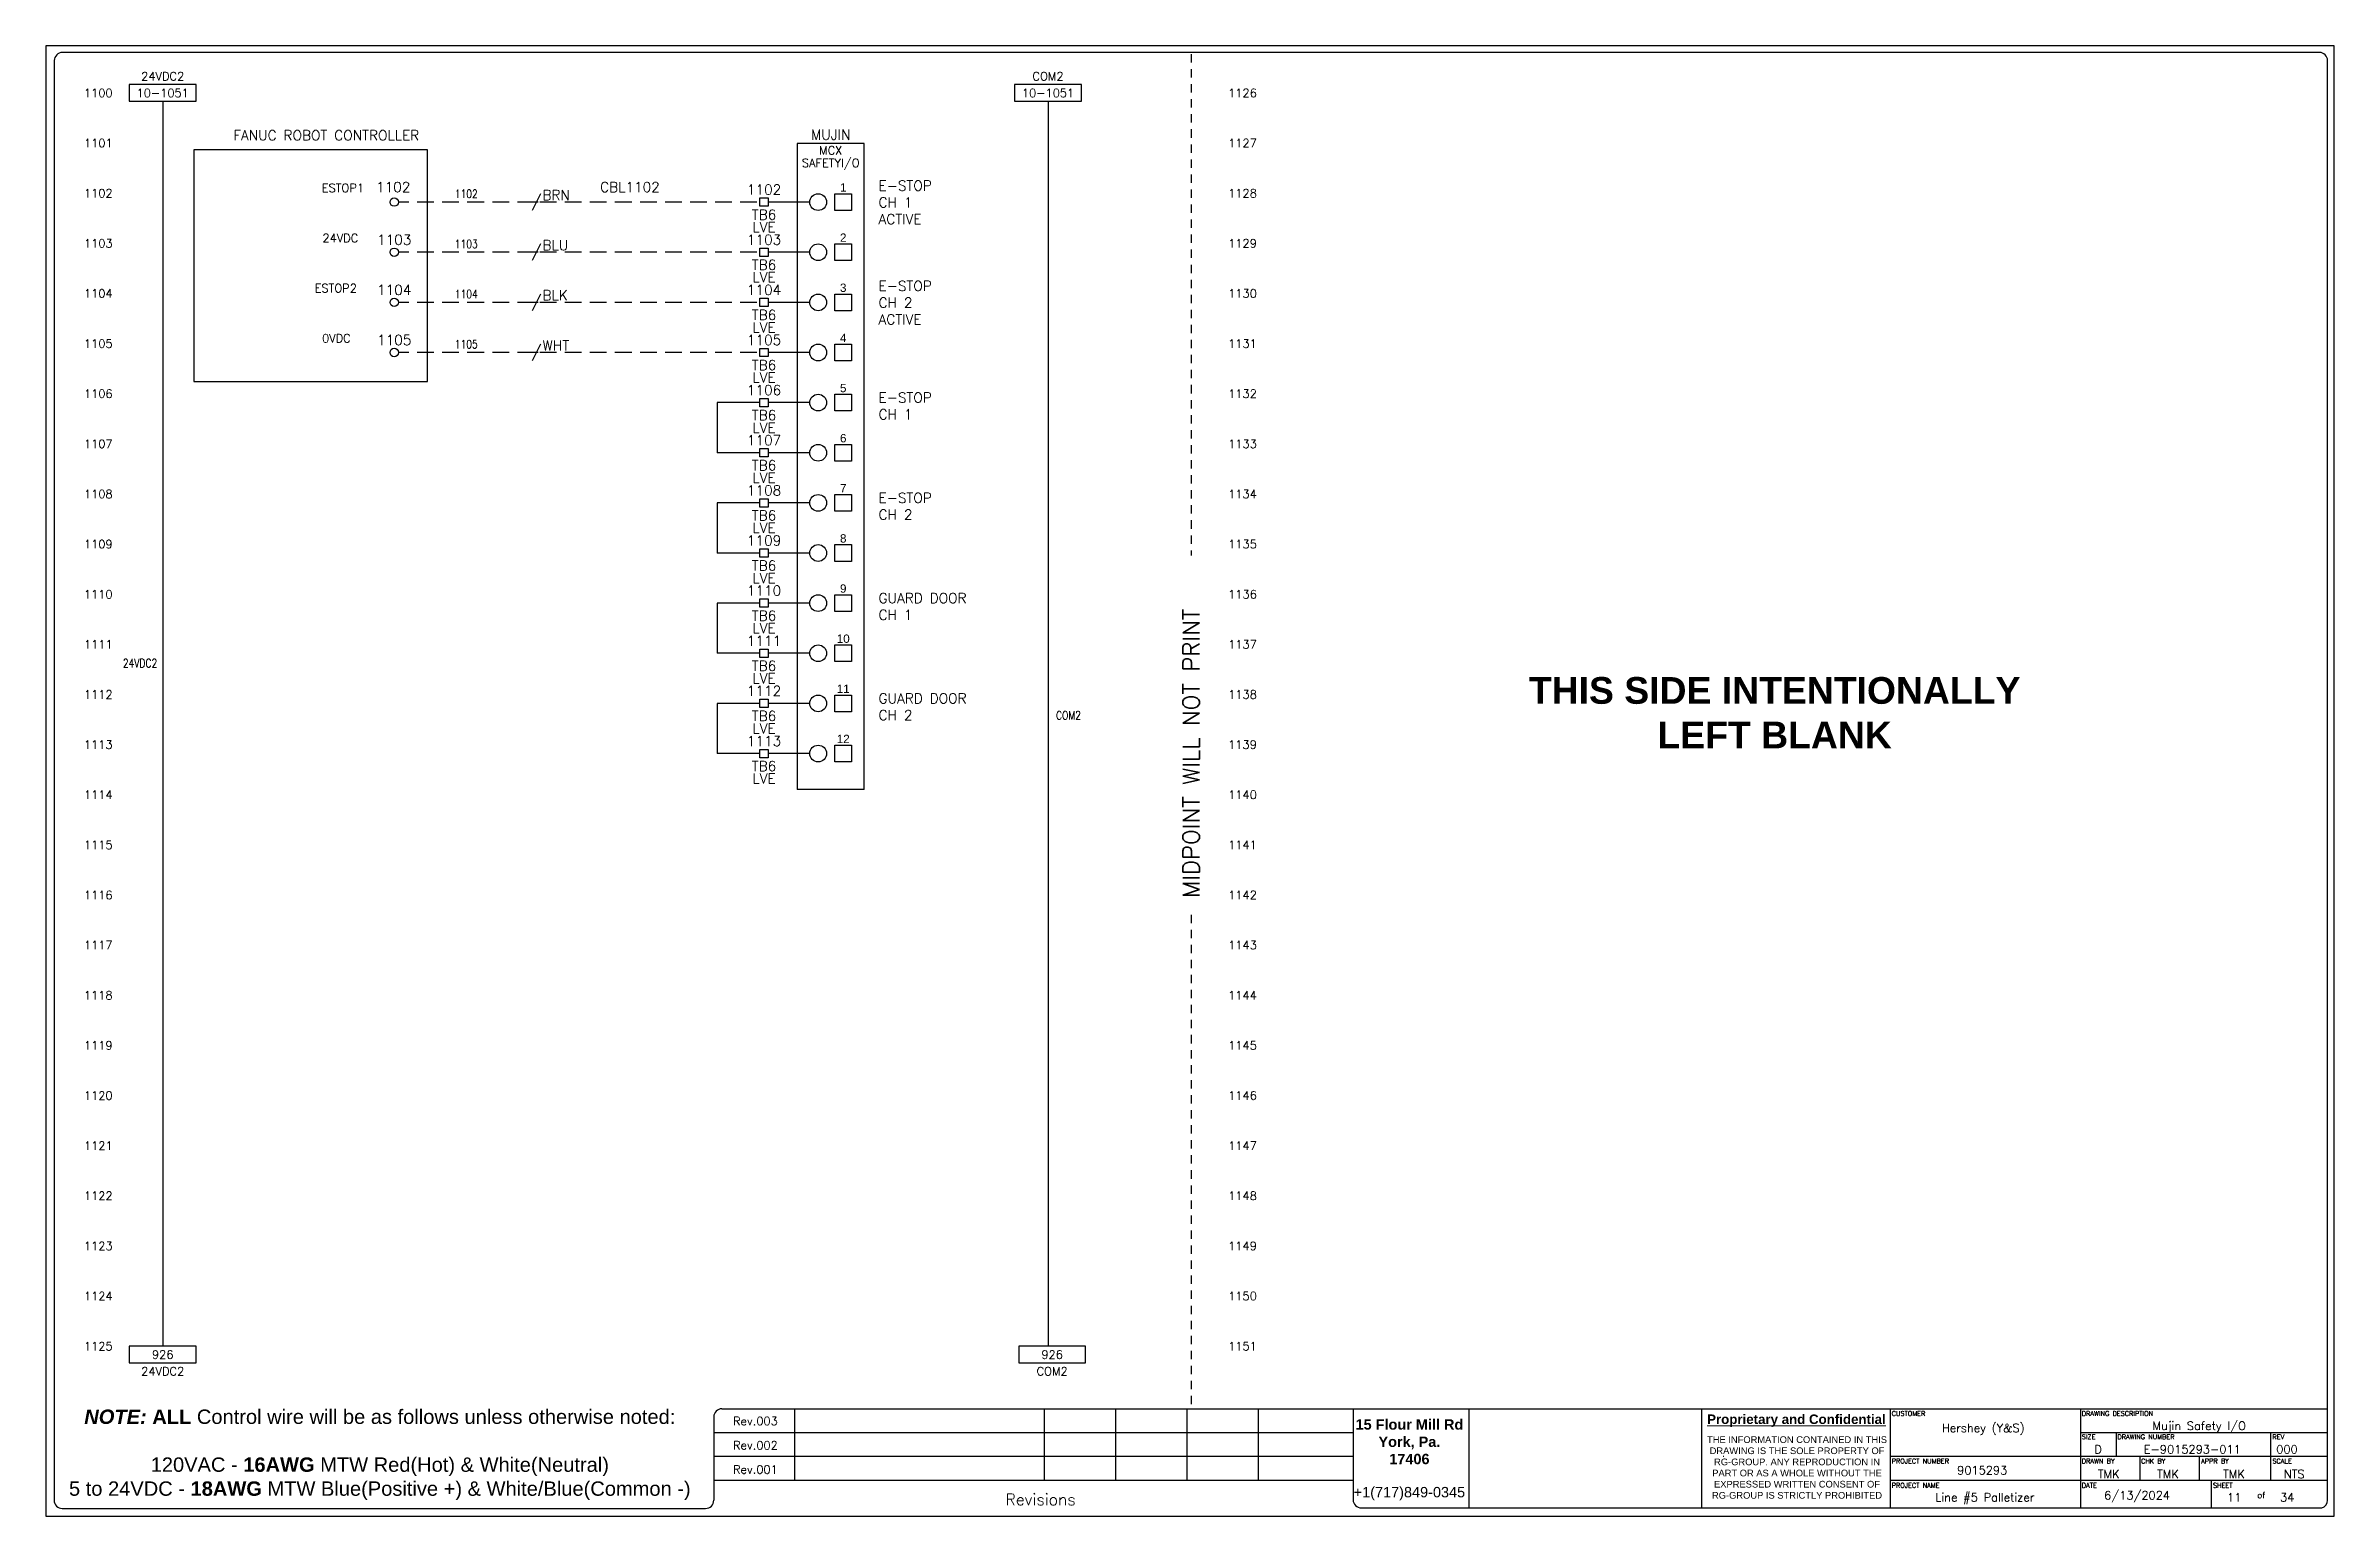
# Model space of a CAD drawing. Header units: inches. Extents: x 0 to 34.2, y 0 to 22.
import ezdxf
from ezdxf.enums import TextEntityAlignment as Align

# ---------------------------------------------------------------- set-up
doc = ezdxf.new("R2010")
doc.units = ezdxf.units.IN
doc.header["$MEASUREMENT"] = 0
doc.linetypes.add('DASHED2', pattern=[0.375, 0.25, -0.125])
doc.linetypes.add('HIDDEN2', pattern=[0.1875, 0.125, -0.0625])
for name, color, linetype in [('BLU_12AWG', 5, 'Continuous'), ('BLU_18 AWG', 150, 'Continuous'), ('BLU_18AWG', 5, 'Continuous'), ('BLU_WHT_12AWG', 4, 'Continuous'), ('DESC', 150, 'Continuous'), ('LOC', 8, 'Continuous'), ('MISC', 7, 'Continuous'), ('SYMS', 7, 'Continuous'), ('TAGFIXED', 1, 'Continuous'), ('TAGS', 1, 'Continuous'), ('TB_LABELS', 1, 'Continuous'), ('WIRENO', 3, 'Continuous'), ('WIREREF', 50, 'Continuous'), ('WIRES', 7, 'Continuous'), ('XREF', 7, 'Continuous')]:
    doc.layers.add(name, color=color, linetype=linetype)
doc.layers.add('MidPoint', color=210, linetype='HIDDEN2', plot=False)
doc.styles.add('Annotative', font='arial.ttf')
doc.styles.add('Fields', font='simplex.shx', dxfattribs={"height": 0.185})
doc.styles.add('ROMANS', font='romans')
doc.styles.get("Standard").update_dxf_attribs({"font": 'arial.ttf'})
doc.styles.add('Title_Block', font='simplex.shx', dxfattribs={"height": 0.185})
doc.styles.add('WD', font='romans.shx', dxfattribs={"height": 0.185})

# ---------------------------------------------------------------- blocks, each defined once
blk = doc.blocks.new('RG_Master_Ver_4_2_2')
at = {"color": 3}
for p, q in [((0.125, 21.734), (0.125, 0.194)), ((34.028, 21.856), (0.25, 21.856)), ((34.15, 0.194), (34.15, 21.734)), ((9.998, 1.441), (9.998, 0.194)), ((10.12, 1.563), (34.15, 1.563)), ((11.207, 1.563), (11.207, 0.496)), ((14.942, 1.563), (14.942, 0.496)), ((16.009, 1.563), (16.009, 0.496)), ((17.076, 1.563), (17.076, 0.496)), ((18.143, 1.563), (18.143, 0.496)), ((19.566, 1.563), (19.566, 0.203)), ((21.3, 1.563), (21.3, 0.072)), ((24.781, 1.562), (24.781, 0.072)), ((27.605, 1.563), (27.605, 0.072)), ((30.451, 1.563), (30.451, 0.072)), ((9.998, 1.207), (19.566, 1.207)), ((30.451, 1.207), (34.15, 1.207)), ((30.984, 1.207), (30.984, 0.852)), ((33.297, 1.207), (33.297, 0.852)), ((9.998, 0.852), (19.566, 0.852)), ((25.107, 0.852), (25.117, 0.852)), ((27.605, 0.852), (34.15, 0.852)), ((27.959, 0.852), (27.961, 0.852)), ((31.34, 0.852), (31.34, 0.496)), ((32.229, 0.852), (32.229, 0.496)), ((33.297, 0.852), (33.297, 0.496)), ((9.998, 0.496), (19.566, 0.496)), ((27.605, 0.496), (34.15, 0.496)), ((32.407, 0.496), (32.407, 0.085)), ((0.247, 0.072), (9.875, 0.072)), ((19.689, 0.081), (34.062, 0.081))]:
    blk.add_line(p, q, dxfattribs=at)
blk.add_lwpolyline([(0, -0.044), (34.25, -0.044), (34.25, 21.956), (0, 21.956)], close=True, dxfattribs=at)
for centre, radius, start, end in [((0.25, 21.734), 0.122, 90, 180), ((34.028, 21.734), 0.122, 0, 90), ((10.12, 1.441), 0.122, 90, 180), ((0.247, 0.194), 0.122, 180, 270), ((9.875, 0.194), 0.122, 270, 360), ((19.689, 0.203), 0.122, 180, 270), ((34.035, 0.192), 0.115, 283.6956, 0.7965)]:
    blk.add_arc(centre, radius, start, end, dxfattribs=at)
at = {"layer": 'MidPoint'}
for p, q in [((17.141, 21.831), (17.141, 14.331)), ((17.141, 8.956), (17.141, 1.581))]:
    blk.add_line(p, q, dxfattribs=at)
at = {"style": 'Title_Block'}
for s, width, heights, insert, char_height, attachment_point in [('\\pxqc;Rev.003', 1.24498, [0], (9.998, 1.442), 0.125, 1), ('\\pxqc;Rev.002', 1.24498, [0], (9.998, 1.08), 0.125, 1), ('\\pxqc;Rev.001', 1.24498, [0], (9.998, 0.717), 0.125, 1), ('\\pxqc;Revisions', 9.42628, [0.392], (14.889, 0.206), 0.17145, 5)]:
    blk.add_mtext_dynamic_manual_height_columns(s, width=width, gutter_width=0.857, heights=heights, dxfattribs=dict(at, insert=insert, char_height=char_height, attachment_point=attachment_point))
at = {"color": 3, "insert": (20.409, 1.406), "char_height": 0.14228, "attachment_point": 2}
blk.add_mtext_dynamic_manual_height_columns('{\\fArial|b1|i0|c0|p34;\\H1.08937x;15 Flour Mill Rd\\PYork, Pa. \\P17406}\\P\\P{\\H1.08937x;+1(717)849-0345}', width=1.73509, gutter_width=0.69, heights=[0], dxfattribs=at)
at = {"color": 3, "linetype": 'Continuous', "lineweight": 20, "insert": (26.201, 1.478), "char_height": 0.14228, "width": 2.80179, "attachment_point": 2, "style": 'Annotative'}
blk.add_mtext('{\\fArial|b1|i0|c0|p34;\\LProprietary and Confidential}', dxfattribs=at)
at = {"color": 3, "insert": (26.21, 1.152), "char_height": 0.1, "width": 2.78538, "attachment_point": 2, "style": 'Annotative'}
blk.add_mtext('THE INFORMATION CONTAINED IN THIS DRAWING IS THE SOLE PROPERTY OF RG-GROUP. ANY REPRODUCTION IN PART OR AS A WHOLE WITHOUT THE EXPRESSED WRITTEN CONSENT OF RG-GROUP IS STRICTLY PROHIBITED', dxfattribs=at)
at = {"insert": (30.807, 0.331), "char_height": 0.125, "attachment_point": 1, "style": 'Fields'}
blk.add_mtext('6/13/2024', dxfattribs=at)
at = {"style": 'Fields'}
for tag, p in [('DESCRIPTION_3', (13.116, 1.307)), ('DRN_3', (15.472, 1.307)), ('CHK_3', (16.529, 1.307)), ('APP_3', (17.552, 1.307)), ('DATE_3', (18.829, 1.307)), ('DRAWING_DESC', (32.229, 1.246)), ('DESCRIPTION_2', (13.116, 0.951)), ('DRN_2', (15.472, 0.951)), ('CHK_2', (16.529, 0.951)), ('APP_2', (17.552, 0.951)), ('DATE_2', (18.829, 0.951)), ('CUSTOMER', (28.997, 1.214)), ('DRAWING_#', (32.125, 0.894)), ('DESCRIPTION_1', (13.116, 0.596)), ('DRN_1', (15.472, 0.596)), ('CHK_1', (16.529, 0.596)), ('APP_1', (17.552, 0.596)), ('DATE_1', (18.829, 0.596)), ('PROJECT_#', (28.981, 0.581)), ('SIZE', (30.715, 0.894)), ('REV', (33.543, 0.894)), ('DRN_BY', (30.875, 0.524)), ('CHK_BY', (31.762, 0.524)), ('APP_BY', (32.75, 0.524)), ('SCALE', (33.652, 0.524)), ('PROJECT_NAME', (29.021, 0.176)), ('SHEETNUM', (32.753, 0.176)), ('TTL_SHTS', (33.547, 0.176))]:
    blk.add_attdef(tag, text='', height=0.125, dxfattribs=at).set_placement(p, align=Align.CENTER)
at = {"style": 'Fields', "flags": 9}
blk.add_attdef('WD_TB', (9.953, 0.194), '', height=0.0638, dxfattribs=at)
at = {"layer": 'MidPoint', "insert": (17.016, 9.206), "char_height": 0.25, "attachment_point": 1, "rotation": 90, "style": 'Fields'}
blk.add_mtext_dynamic_manual_height_columns('MIDPOINT WILL NOT PRINT', width=5.375, gutter_width=0.575, heights=[0], dxfattribs=at)
at = {"layer": 'TB_LABELS', "style": 'WD'}
for s, height, p in [('CUSTOMER', 0.0711, (27.627, 1.528)), ('DRAWING DESCRIPTION', 0.07114, (30.472, 1.528)), ('SIZE', 0.0711, (30.472, 1.179)), ('DRAWING NUMBER', 0.07114, (31.006, 1.179)), ('REV', 0.0711, (33.325, 1.179)), ('PROJECT NUMBER', 0.07114, (27.627, 0.816)), ('DRAWN BY', 0.0711, (30.472, 0.816)), ('CHK BY', 0.0711, (31.359, 0.816)), ('APPR BY', 0.0711, (32.258, 0.816)), ('SCALE', 0.0711, (33.325, 0.816)), ('PROJECT NAME', 0.07114, (27.627, 0.453)), ('DATE', 0.0711, (30.472, 0.453)), ('SHEET', 0.0711, (32.436, 0.453)), ('of', 0.0925, (33.098, 0.318))]:
    blk.add_text(s, height=height, dxfattribs=at).set_placement(p, align=Align.TOP_LEFT)
blk = doc.blocks.new('WD_MLRH')
at = {"style": 'WD'}
blk.add_attdef('RUNGFIRST', text='', height=0.125, dxfattribs=at).set_placement((-0.25, 0), align=Align.MIDDLE_RIGHT)
at = {"style": 'WD', "flags": 1}
for tag, p in [('WIRE-START', (-0.25, -0.356)), ('RUNGHORV', (-0.25, -0.127)), ('WIREMODE', (-0.25, -0.281)), ('RUNGDIST', (-0.25, -0.2)), ('RUNGCNT', (-0.25, -0.237)), ('RUNGINC', (-0.25, -0.163)), ('WIREFMT', (-0.25, -0.321)), ('WIRE-GSUF', (-0.25, -0.396)), ('PH3SPACE', (-0.25, -0.437))]:
    blk.add_attdef(tag, text='', height=0.025, dxfattribs=at).set_placement(p, align=Align.RIGHT)
blk = doc.blocks.new('HT0W02')
blk.add_circle((0, 0), 0.0625)
at = {"style": 'WD', "flags": 1}
for tag, p, height in [('ASSYCODE', (-0.5, 0.5), 0.15), ('INST', (-0.438, 0.357), 0.15), ('X4TERM01', (-0.062, 0), 0.0125), ('X4TERMDESC01', (-0.055, -0.023), 0.025), ('X2TERMDESC01', (-0.006, 0.029), 0.025), ('STRIPSEQ', (0, 0), 0.00125), ('X2TERM01', (0, 0.062), 0.0125), ('X1TERMDESC01', (0.039, -0.003), 0.025), ('X1TERM01', (0.062, 0), 0.0125), ('DESC1', (0.612, 0.115), 0.15), ('LINKTERM', (0, -0.002), 0.00125), ('X8TERM01', (0, -0.062), 0.0125), ('X8TERMDESC01', (0, -0.054), 0.025)]:
    blk.add_attdef(tag, p, '', height=height, dxfattribs=at)
at = {"linetype": 'Continuous', "style": 'WD'}
for tag, p, flags in [('CAT', (-0.938, -0.125), 1), ('DESC2', (0.612, -0.041), 9), ('DESC3', (0.612, -0.198), 9)]:
    blk.add_attdef(tag, p, '', height=0.15, dxfattribs=dict(at, flags=flags))
at = {"linetype": 'Continuous', "style": 'WD', "flags": 1}
blk.add_attdef('MFG', text='', height=0.15, dxfattribs=at).set_placement((-0.472, 0.062), align=Align.RIGHT)
at = {"linetype": 'Continuous', "style": 'WD', "flags": 8}
for tag, p in [('WIRENO', (0, 0.188)), ('TAGSTRIP', (0, -0.188))]:
    blk.add_attdef(tag, text='', height=0.15, dxfattribs=at).set_placement(p, align=Align.MIDDLE)
at = {"style": 'WD'}
blk.add_attdef('LOC', text='', height=0.15, dxfattribs=at).set_placement((0, -0.375), align=Align.MIDDLE)
blk = doc.blocks.new('HW01')
for p, q in [((0.062, 0.125), (-0.062, -0.125)), ((0.031, 0), (-0.031, 0))]:
    blk.add_line(p, q)
at = {"style": 'WD', "width": 0.7, "flags": 1}
for tag, p in [('INST', (0, 0.357)), ('LOC', (0, 0.188)), ('DESC1', (0, -0.456)), ('XREF', (0, -0.3)), ('DESC2', (0, -0.613))]:
    blk.add_attdef(tag, text='', height=0.125, dxfattribs=at).set_placement(p, align=Align.CENTER)
at = {"style": 'WD'}
blk.add_attdef('TAG1', text='', height=0.15, dxfattribs=at).set_placement((-0.031, 0.031), align=Align.RIGHT)
at = {"style": 'WD', "flags": 1}
for tag, p in [('X4TERM01', (-0.031, 0)), ('X1TERM01', (0.031, 0))]:
    blk.add_attdef(tag, p, '', height=0.0125, dxfattribs=at)
at = {"linetype": 'Continuous', "style": 'WD', "flags": 9}
blk.add_attdef('ASSYCODE', text='', height=0.01, dxfattribs=at).set_placement((0.029, 0.042), align=Align.CENTER)
at = {"style": 'WD'}
for tag, p, height in [('X2LINK', (0, 0.125), 0.01), ('RATING1', (0.094, 0.031), 0.15), ('X8LINK', (0, -0.125), 0.01)]:
    blk.add_attdef(tag, p, '', height=height, dxfattribs=at)
at = {"style": 'WD', "flags": 9}
blk.add_attdef('FAMILY', text='', height=0.01, dxfattribs=at).set_placement((0.023, 0.118), align=Align.CENTER)
at = {"style": 'WD'}
blk.add_attdef('MFG', text='', height=0.15, dxfattribs=at).set_placement((-0.125, -0.031), align=Align.TOP_RIGHT)
blk.add_attdef('CAT', text='', height=0.15, dxfattribs=at).set_placement((0.031, -0.031), align=Align.TOP_LEFT)
blk = doc.blocks.new('HW02')
for p, q in [((0.062, 0.125), (-0.062, -0.125)), ((0.031, 0), (-0.031, 0))]:
    blk.add_line(p, q)
at = {"style": 'WD', "width": 0.7, "flags": 1}
for tag, p in [('INST', (0, 0.357)), ('LOC', (0, 0.188)), ('DESC1', (0, -0.456)), ('XREF', (0, -0.3)), ('DESC2', (0, -0.613))]:
    blk.add_attdef(tag, text='', height=0.125, dxfattribs=at).set_placement(p, align=Align.CENTER)
at = {"style": 'WD'}
blk.add_attdef('TAG2', text='', height=0.15, dxfattribs=at).set_placement((-0.031, 0.031), align=Align.RIGHT)
at = {"style": 'WD', "flags": 1}
for tag, p in [('X4TERM01', (-0.031, 0)), ('X1TERM01', (0.031, 0))]:
    blk.add_attdef(tag, p, '', height=0.0125, dxfattribs=at)
at = {"style": 'WD'}
for tag, p, height in [('X2LINK', (0, 0.125), 0.01), ('RATING1', (0.094, 0.031), 0.15), ('X8LINK', (0, -0.125), 0.01)]:
    blk.add_attdef(tag, p, '', height=height, dxfattribs=at)
at = {"style": 'WD', "flags": 9}
blk.add_attdef('FAMILY', text='', height=0.01, dxfattribs=at).set_placement((0.023, 0.118), align=Align.CENTER)
blk = doc.blocks.new('HA2D1_REF_1')
for p, q in [((0, 0.25), (0, 0)), ((1, 0.25), (0, 0.25)), ((0, 0), (1, 0)), ((1, 0), (1, 0.25))]:
    blk.add_line(p, q)
at = {"style": 'WD'}
for tag, p in [('DESC1', (0.5, 0.3125)), ('XREF', (0.5, 0.0625))]:
    blk.add_attdef(tag, text='', height=0.125, dxfattribs=at).set_placement(p, align=Align.CENTER)
at = {"style": 'WD', "flags": 1}
blk.add_attdef('SIGCODE', text='', height=0.125, dxfattribs=at).set_placement((0.5, -0.125), align=Align.CENTER)
blk = doc.blocks.new('HA2S1_REF_1')
for p, q in [((0, 0.25), (0, 0)), ((1, 0.25), (0, 0.25)), ((0, 0), (1, 0)), ((1, 0), (1, 0.25))]:
    blk.add_line(p, q)
at = {"style": 'WD', "flags": 1}
blk.add_attdef('SIGCODE', text='', height=0.125, dxfattribs=at).set_placement((0.5, 0.3125), align=Align.CENTER)
at = {"style": 'WD'}
for tag, p in [('XREF', (0.5, 0.0625)), ('DESC1', (0.5, -0.1875))]:
    blk.add_attdef(tag, text='', height=0.125, dxfattribs=at).set_placement(p, align=Align.CENTER)
blk = doc.blocks.new('HT0W01')
for p, q in [((-0.062, 0.062), (0.062, 0.062)), ((-0.062, -0.062), (-0.062, 0.062)), ((0.062, 0.062), (0.062, -0.062)), ((0.062, -0.062), (-0.062, -0.062))]:
    blk.add_line(p, q)
at = {"style": 'WD', "flags": 1}
for tag, p, height in [('ASSYCODE', (-0.5, 0.5), 0.15), ('INST', (-0.438, 0.357), 0.15), ('X4TERM01', (-0.062, 0), 0.0125), ('X4TERMDESC01', (-0.055, -0.023), 0.025), ('X2TERMDESC01', (-0.006, 0.029), 0.025), ('STRIPSEQ', (0, 0), 0.00125), ('X2TERM01', (0, 0.062), 0.0125), ('X1TERMDESC01', (0.039, -0.003), 0.025), ('X1TERM01', (0.062, 0), 0.0125), ('DESC1', (0.612, 0.115), 0.15), ('LINKTERM', (0, -0.002), 0.00125), ('X8TERM01', (0, -0.062), 0.0125), ('X8TERMDESC01', (0, -0.054), 0.025)]:
    blk.add_attdef(tag, p, '', height=height, dxfattribs=at)
at = {"linetype": 'Continuous', "style": 'WD'}
for tag, p, flags in [('CAT', (-0.938, -0.125), 1), ('DESC2', (0.612, -0.041), 9), ('DESC3', (0.612, -0.198), 9)]:
    blk.add_attdef(tag, p, '', height=0.15, dxfattribs=dict(at, flags=flags))
at = {"linetype": 'Continuous', "style": 'WD', "flags": 1}
blk.add_attdef('MFG', text='', height=0.15, dxfattribs=at).set_placement((-0.472, 0.062), align=Align.RIGHT)
at = {"linetype": 'Continuous', "style": 'WD', "flags": 8}
for tag, p in [('WIRENO', (0, 0.188)), ('TAGSTRIP', (0, -0.188))]:
    blk.add_attdef(tag, text='', height=0.15, dxfattribs=at).set_placement(p, align=Align.MIDDLE)
at = {"style": 'WD'}
blk.add_attdef('LOC', text='', height=0.15, dxfattribs=at).set_placement((0, -0.375), align=Align.MIDDLE)
blk = doc.blocks.new('WD_WNH')
at = {"linetype": 'Continuous', "style": 'WD', "width": 0.8}
blk.add_attdef('WIRENO', text='', height=0.125, dxfattribs=at).set_placement((0, 0.062), align=Align.CENTER)
at = {"style": 'WD', "flags": 1}
for tag, p in [('W01USER', (0, 0.078)), ('W02USER', (0, 0.07)), ('W03USER', (0, 0.062)), ('W04USER', (0, 0.055)), ('W05USER', (0, 0.047)), ('W06USER', (0, 0.039)), ('W07USER', (0, 0.031)), ('W08USER', (0, 0.023)), ('W09USER', (0, 0.016)), ('W10USER', (0, 0.008))]:
    blk.add_attdef(tag, text='', height=0.005, dxfattribs=at).set_placement(p, align=Align.CENTER)
blk = doc.blocks.new('WD_WNV')
at = {"linetype": 'Continuous', "style": 'WD', "width": 0.8}
blk.add_attdef('WIRENO', text='', height=0.125, dxfattribs=at).set_placement((-0.05, 0), align=Align.MIDDLE_RIGHT)
at = {"style": 'WD', "flags": 1}
for tag, p in [('W01USER', (-0.062, 0.094)), ('W02USER', (-0.062, 0.086)), ('W03USER', (-0.062, 0.078)), ('W04USER', (-0.062, 0.07)), ('W05USER', (-0.062, 0.062)), ('W06USER', (-0.062, 0.055)), ('W07USER', (-0.062, 0.047)), ('W08USER', (-0.062, 0.039)), ('W09USER', (-0.062, 0.031)), ('W10USER', (-0.062, 0.023))]:
    blk.add_attdef(tag, text='', height=0.005, dxfattribs=at).set_placement(p, align=Align.CENTER)

msp = doc.modelspace()

# ---------------------------------------------------------------- linework, layer by layer
for p, q in [((12.248, 20.492), (11.248, 20.492)), ((11.248, 20.492), (11.248, 10.829)), ((12.248, 10.829), (12.248, 20.492)), ((11.81, 19.742), (12.06, 19.742)), ((11.81, 19.492), (11.81, 19.742)), ((11.81, 19.742), (12.06, 19.742)), ((11.81, 19.492), (11.81, 19.742)), ((12.06, 19.742), (12.06, 19.492)), ((12.06, 19.742), (12.06, 19.492)), ((12.06, 19.492), (11.81, 19.492)), ((12.06, 19.492), (11.81, 19.492)), ((11.81, 18.992), (12.06, 18.992)), ((11.81, 18.742), (11.81, 18.992)), ((12.06, 18.992), (12.06, 18.742)), ((12.06, 18.992), (12.06, 18.742)), ((12.06, 18.742), (11.81, 18.742)), ((11.81, 18.242), (12.06, 18.242)), ((11.81, 17.992), (11.81, 18.242)), ((12.06, 18.242), (12.06, 17.992)), ((12.06, 18.242), (12.06, 17.992)), ((12.06, 17.992), (11.81, 17.992)), ((11.81, 17.492), (12.06, 17.492)), ((11.81, 17.242), (11.81, 17.492)), ((12.06, 17.492), (12.06, 17.242)), ((12.06, 17.492), (12.06, 17.242)), ((12.06, 17.242), (11.81, 17.242)), ((11.81, 16.742), (12.06, 16.742)), ((11.81, 16.492), (11.81, 16.742)), ((12.06, 16.492), (11.81, 16.492)), ((12.06, 16.742), (12.06, 16.492)), ((12.06, 16.742), (12.06, 16.492)), ((11.81, 15.992), (12.06, 15.992)), ((11.81, 15.742), (11.81, 15.992)), ((12.06, 15.992), (12.06, 15.742)), ((12.06, 15.992), (12.06, 15.742)), ((12.06, 15.742), (11.81, 15.742)), ((11.81, 15.242), (12.06, 15.242)), ((11.81, 14.992), (11.81, 15.242)), ((12.06, 15.242), (12.06, 14.992)), ((12.06, 15.242), (12.06, 14.992)), ((12.06, 14.992), (11.81, 14.992)), ((11.81, 14.492), (12.06, 14.492)), ((11.81, 14.242), (11.81, 14.492)), ((11.81, 14.492), (12.06, 14.492)), ((11.81, 14.242), (11.81, 14.492)), ((12.06, 14.492), (12.06, 14.242)), ((12.06, 14.492), (12.06, 14.242)), ((12.06, 14.242), (11.81, 14.242)), ((12.06, 14.242), (11.81, 14.242)), ((11.81, 13.742), (12.06, 13.742)), ((11.81, 13.492), (11.81, 13.742)), ((12.06, 13.742), (12.06, 13.492)), ((12.06, 13.742), (12.06, 13.492)), ((12.06, 13.492), (11.81, 13.492)), ((11.81, 12.992), (12.06, 12.992)), ((11.81, 12.742), (11.81, 12.992)), ((12.06, 12.742), (11.81, 12.742)), ((12.06, 12.992), (12.06, 12.742)), ((12.06, 12.992), (12.06, 12.742)), ((11.81, 12.242), (12.06, 12.242)), ((11.81, 11.992), (11.81, 12.242)), ((12.06, 11.992), (11.81, 11.992)), ((12.06, 12.242), (12.06, 11.992)), ((12.06, 12.242), (12.06, 11.992)), ((11.81, 11.492), (12.06, 11.492)), ((11.81, 11.242), (11.81, 11.492)), ((12.06, 11.492), (12.06, 11.242)), ((12.06, 11.492), (12.06, 11.242)), ((12.06, 11.242), (11.81, 11.242)), ((12.248, 10.829), (11.248, 10.829))]:
    msp.add_line(p, q)
at = {"color": 7, "linetype": 'Continuous', "true_color": 0xffffff}
msp.add_lwpolyline([(5.715, 20.399), (2.215, 20.399), (2.215, 16.931), (5.715, 16.931)], close=True, dxfattribs=at)
for centre in [(11.56, 19.617), (11.56, 18.867), (11.56, 18.117), (11.56, 17.367), (11.56, 16.617), (11.56, 15.867), (11.56, 15.117), (11.56, 14.367), (11.56, 13.617), (11.56, 12.867), (11.56, 12.117), (11.56, 11.367)]:
    msp.add_circle(centre, 0.125)
at = {"layer": 'BLU_12AWG'}
msp.add_line((1.75, 21.125), (1.75, 2.5), dxfattribs=at)
at = {"layer": 'BLU_18 AWG'}
for p, q in [((10.688, 16.617), (10.049, 16.617)), ((10.049, 16.617), (10.049, 15.867)), ((10.688, 15.867), (10.049, 15.867)), ((10.688, 15.117), (10.049, 15.117)), ((10.049, 15.117), (10.049, 14.367)), ((10.688, 14.367), (10.049, 14.367)), ((10.688, 13.617), (10.049, 13.617)), ((10.049, 13.617), (10.049, 12.867)), ((10.688, 12.867), (10.049, 12.867)), ((10.688, 12.117), (10.049, 12.117)), ((10.049, 12.117), (10.049, 11.367)), ((10.688, 11.367), (10.049, 11.367))]:
    msp.add_line(p, q, dxfattribs=at)
at = {"layer": 'BLU_18AWG'}
for p, q in [((11.435, 19.617), (10.812, 19.617)), ((11.435, 18.867), (10.812, 18.867)), ((11.435, 18.117), (10.812, 18.117)), ((11.435, 17.367), (10.812, 17.367)), ((11.435, 16.617), (10.812, 16.617)), ((11.435, 15.867), (10.812, 15.867)), ((11.435, 15.117), (10.812, 15.117)), ((11.435, 14.367), (10.812, 14.367)), ((11.435, 13.617), (10.812, 13.617)), ((11.435, 12.867), (10.812, 12.867)), ((11.435, 12.117), (10.812, 12.117)), ((11.435, 11.367), (10.812, 11.367))]:
    msp.add_line(p, q, dxfattribs=at)
at = {"layer": 'BLU_WHT_12AWG'}
msp.add_line((15, 21.125), (15, 2.5), dxfattribs=at)
at = {"layer": 'WIRES', "linetype": 'DASHED2'}
for p, q in [((7.309, 19.617), (5.277, 19.617)), ((10.644, 19.617), (7.371, 19.617)), ((7.309, 18.867), (5.277, 18.867)), ((10.644, 18.867), (7.371, 18.867)), ((7.309, 18.117), (5.277, 18.117)), ((10.644, 18.117), (7.371, 18.117)), ((7.309, 17.367), (5.277, 17.367)), ((10.644, 17.367), (7.371, 17.367))]:
    msp.add_line(p, q, dxfattribs=at)

# ---------------------------------------------------------------- block references
ref = msp.add_blockref('RG_Master_Ver_4_2_2', (0, 0))
ref.add_attrib('CUSTOMER', 'Hershey (Y&S)', dxfattribs={"height": 0.125, "style": 'Fields'}).set_placement((28.997, 1.214), align=Align.CENTER)
ref.add_attrib('DRAWING_DESC', 'Mujin Safety I/O', dxfattribs={"height": 0.125, "style": 'Fields'}).set_placement((32.229, 1.246), align=Align.CENTER)
ref.add_attrib('PROJECT_#', '9015293', dxfattribs={"height": 0.125, "style": 'Fields'}).set_placement((28.981, 0.581), align=Align.CENTER)
ref.add_attrib('PROJECT_NAME', 'Line #5 Palletizer', dxfattribs={"height": 0.125, "style": 'Fields'}).set_placement((29.021, 0.176), align=Align.CENTER)
ref.add_attrib('SIZE', 'D', dxfattribs={"height": 0.125, "style": 'Fields'}).set_placement((30.715, 0.894), align=Align.CENTER)
ref.add_attrib('APP_BY', 'TMK', dxfattribs={"height": 0.125, "style": 'Fields'}).set_placement((32.75, 0.524), align=Align.CENTER)
ref.add_attrib('DRAWING_#', 'E-9015293-011', dxfattribs={"height": 0.125, "style": 'Fields'}).set_placement((32.125, 0.894), align=Align.CENTER)
ref.add_attrib('REV', '000', dxfattribs={"height": 0.125, "style": 'Fields'}).set_placement((33.543, 0.894), align=Align.CENTER)
ref.add_attrib('SCALE', 'NTS', dxfattribs={"height": 0.125, "style": 'Fields'}).set_placement((33.652, 0.524), align=Align.CENTER)
ref.add_attrib('DRN_BY', 'TMK', dxfattribs={"height": 0.125, "style": 'Fields'}).set_placement((30.875, 0.524), align=Align.CENTER)
ref.add_attrib('CHK_BY', 'TMK', dxfattribs={"height": 0.125, "style": 'Fields'}).set_placement((31.762, 0.524), align=Align.CENTER)
ref.add_attrib('SHEETNUM', '11', dxfattribs={"height": 0.125, "style": 'Fields'}).set_placement((32.753, 0.176), align=Align.CENTER)
ref.add_attrib('TTL_SHTS', '34', dxfattribs={"height": 0.125, "style": 'Fields'}).set_placement((33.547, 0.176), align=Align.CENTER)
for p, values in [((1.25, 21.25), {'RUNGFIRST': '1100'}), ((18.375, 21.25), {'RUNGFIRST': '1126'})]:
    msp.add_blockref('WD_MLRH', p).add_auto_attribs(values)
at = {"layer": 'SYMS'}
ref = msp.add_blockref('HA2D1_REF_1', (1.25, 21.125), dxfattribs=at)
ref.add_attrib('XREF', '10-1051', dxfattribs={"layer": 'XREF', "height": 0.125, "style": 'WD'}).set_placement((1.75, 21.188), align=Align.CENTER)
ref.add_attrib('DESC1', '24VDC2', dxfattribs={"layer": 'DESC', "height": 0.125, "style": 'WD'}).set_placement((1.75, 21.438), align=Align.CENTER)
ref = msp.add_blockref('HA2D1_REF_1', (14.5, 21.125), dxfattribs=at)
ref.add_attrib('XREF', '10-1051', dxfattribs={"layer": 'XREF', "height": 0.125, "style": 'WD'}).set_placement((15, 21.188), align=Align.CENTER)
ref.add_attrib('DESC1', 'COM2', dxfattribs={"layer": 'DESC', "height": 0.125, "style": 'WD'}).set_placement((15, 21.438), align=Align.CENTER)
at = {"layer": 'SYMS', "color": 7, "linetype": 'Continuous', "true_color": 0xffffff}
ref = msp.add_blockref('HT0W02', (5.215, 19.617), dxfattribs=at)
ref.add_attrib('WIRENO', '1102', dxfattribs={"layer": 'WIREREF', "linetype": 'Continuous', "height": 0.15, "style": 'WD', "flags": 8}).set_placement((5.2, 19.842), align=Align.MIDDLE)
at = {"layer": 'SYMS', "color": 4, "linetype": 'Continuous'}
ref = msp.add_blockref('HW01', (7.34, 19.617), dxfattribs=at)
ref.add_attrib('RATING1', 'BRN', (7.434, 19.648), dxfattribs={"layer": 'MISC', "height": 0.15, "style": 'WD'})
ref.add_attrib('TAG1F', 'CBL1102', dxfattribs={"layer": 'TAGFIXED', "height": 0.15, "style": 'WD'}).set_placement((9.19, 19.767), align=Align.RIGHT)
at = {"layer": 'SYMS'}
ref = msp.add_blockref('HT0W01', (10.75, 19.617), dxfattribs=at)
ref.add_attrib('LOC', 'LVE', dxfattribs={"layer": 'LOC', "height": 0.15, "style": 'WD'}).set_placement((10.75, 19.242), align=Align.MIDDLE)
ref.add_attrib('WIRENO', '1102', dxfattribs={"layer": 'WIREREF', "linetype": 'Continuous', "height": 0.15, "style": 'WD', "flags": 8}).set_placement((10.75, 19.804), align=Align.MIDDLE)
ref.add_attrib('TAGSTRIP', 'TB6', dxfattribs={"layer": 'TAGS', "linetype": 'Continuous', "height": 0.15, "style": 'WD', "flags": 8}).set_placement((10.75, 19.429), align=Align.MIDDLE)
at = {"layer": 'SYMS', "color": 7, "linetype": 'Continuous', "true_color": 0xffffff}
ref = msp.add_blockref('HT0W02', (5.215, 18.867), dxfattribs=at)
ref.add_attrib('WIRENO', '1103', dxfattribs={"layer": 'WIREREF', "linetype": 'Continuous', "height": 0.15, "style": 'WD', "flags": 8}).set_placement((5.215, 19.054), align=Align.MIDDLE)
at = {"layer": 'SYMS', "color": 4, "linetype": 'Continuous'}
ref = msp.add_blockref('HW02', (7.34, 18.867), dxfattribs=at)
ref.add_attrib('RATING1', 'BLU', (7.434, 18.898), dxfattribs={"layer": 'MISC', "height": 0.15, "style": 'WD'})
at = {"layer": 'SYMS'}
ref = msp.add_blockref('HT0W01', (10.75, 18.867), dxfattribs=at)
ref.add_attrib('LOC', 'LVE', dxfattribs={"layer": 'LOC', "height": 0.15, "style": 'WD'}).set_placement((10.75, 18.492), align=Align.MIDDLE)
ref.add_attrib('WIRENO', '1103', dxfattribs={"layer": 'WIREREF', "linetype": 'Continuous', "height": 0.15, "style": 'WD', "flags": 8}).set_placement((10.75, 19.054), align=Align.MIDDLE)
ref.add_attrib('TAGSTRIP', 'TB6', dxfattribs={"layer": 'TAGS', "linetype": 'Continuous', "height": 0.15, "style": 'WD', "flags": 8}).set_placement((10.75, 18.679), align=Align.MIDDLE)
at = {"layer": 'SYMS', "color": 7, "linetype": 'Continuous', "true_color": 0xffffff}
ref = msp.add_blockref('HT0W02', (5.215, 18.117), dxfattribs=at)
ref.add_attrib('WIRENO', '1104', dxfattribs={"layer": 'WIREREF', "linetype": 'Continuous', "height": 0.15, "style": 'WD', "flags": 8}).set_placement((5.215, 18.304), align=Align.MIDDLE)
at = {"layer": 'SYMS', "color": 4, "linetype": 'Continuous'}
ref = msp.add_blockref('HW02', (7.34, 18.117), dxfattribs=at)
ref.add_attrib('RATING1', 'BLK', (7.434, 18.148), dxfattribs={"layer": 'MISC', "height": 0.15, "style": 'WD'})
at = {"layer": 'SYMS'}
ref = msp.add_blockref('HT0W01', (10.75, 18.117), dxfattribs=at)
ref.add_attrib('LOC', 'LVE', dxfattribs={"layer": 'LOC', "height": 0.15, "style": 'WD'}).set_placement((10.75, 17.742), align=Align.MIDDLE)
ref.add_attrib('WIRENO', '1104', dxfattribs={"layer": 'WIREREF', "linetype": 'Continuous', "height": 0.15, "style": 'WD', "flags": 8}).set_placement((10.75, 18.304), align=Align.MIDDLE)
ref.add_attrib('TAGSTRIP', 'TB6', dxfattribs={"layer": 'TAGS', "linetype": 'Continuous', "height": 0.15, "style": 'WD', "flags": 8}).set_placement((10.75, 17.929), align=Align.MIDDLE)
at = {"layer": 'SYMS', "color": 7, "linetype": 'Continuous', "true_color": 0xffffff}
ref = msp.add_blockref('HT0W02', (5.215, 17.367), dxfattribs=at)
ref.add_attrib('WIRENO', '1105', dxfattribs={"layer": 'WIREREF', "linetype": 'Continuous', "height": 0.15, "style": 'WD', "flags": 8}).set_placement((5.215, 17.554), align=Align.MIDDLE)
at = {"layer": 'SYMS', "color": 4, "linetype": 'Continuous'}
ref = msp.add_blockref('HW02', (7.34, 17.367), dxfattribs=at)
ref.add_attrib('RATING1', 'WHT', (7.434, 17.398), dxfattribs={"layer": 'MISC', "height": 0.15, "style": 'WD'})
at = {"layer": 'SYMS'}
ref = msp.add_blockref('HT0W01', (10.75, 17.367), dxfattribs=at)
ref.add_attrib('LOC', 'LVE', dxfattribs={"layer": 'LOC', "height": 0.15, "style": 'WD'}).set_placement((10.75, 16.992), align=Align.MIDDLE)
ref.add_attrib('WIRENO', '1105', dxfattribs={"layer": 'WIREREF', "linetype": 'Continuous', "height": 0.15, "style": 'WD', "flags": 8}).set_placement((10.75, 17.554), align=Align.MIDDLE)
ref.add_attrib('TAGSTRIP', 'TB6', dxfattribs={"layer": 'TAGS', "linetype": 'Continuous', "height": 0.15, "style": 'WD', "flags": 8}).set_placement((10.75, 17.179), align=Align.MIDDLE)
ref = msp.add_blockref('HT0W01', (10.75, 16.617), dxfattribs=at)
ref.add_attrib('LOC', 'LVE', dxfattribs={"layer": 'LOC', "height": 0.15, "style": 'WD'}).set_placement((10.75, 16.242), align=Align.MIDDLE)
ref.add_attrib('WIRENO', '1106', dxfattribs={"layer": 'WIREREF', "linetype": 'Continuous', "height": 0.15, "style": 'WD', "flags": 8}).set_placement((10.75, 16.804), align=Align.MIDDLE)
ref.add_attrib('TAGSTRIP', 'TB6', dxfattribs={"layer": 'TAGS', "linetype": 'Continuous', "height": 0.15, "style": 'WD', "flags": 8}).set_placement((10.75, 16.429), align=Align.MIDDLE)
ref = msp.add_blockref('HT0W01', (10.75, 15.867), dxfattribs=at)
ref.add_attrib('LOC', 'LVE', dxfattribs={"layer": 'LOC', "height": 0.15, "style": 'WD'}).set_placement((10.75, 15.492), align=Align.MIDDLE)
ref.add_attrib('WIRENO', '1107', dxfattribs={"layer": 'WIREREF', "linetype": 'Continuous', "height": 0.15, "style": 'WD', "flags": 8}).set_placement((10.75, 16.054), align=Align.MIDDLE)
ref.add_attrib('TAGSTRIP', 'TB6', dxfattribs={"layer": 'TAGS', "linetype": 'Continuous', "height": 0.15, "style": 'WD', "flags": 8}).set_placement((10.75, 15.679), align=Align.MIDDLE)
ref = msp.add_blockref('HT0W01', (10.75, 15.117), dxfattribs=at)
ref.add_attrib('LOC', 'LVE', dxfattribs={"layer": 'LOC', "height": 0.15, "style": 'WD'}).set_placement((10.75, 14.742), align=Align.MIDDLE)
ref.add_attrib('WIRENO', '1108', dxfattribs={"layer": 'WIREREF', "linetype": 'Continuous', "height": 0.15, "style": 'WD', "flags": 8}).set_placement((10.75, 15.304), align=Align.MIDDLE)
ref.add_attrib('TAGSTRIP', 'TB6', dxfattribs={"layer": 'TAGS', "linetype": 'Continuous', "height": 0.15, "style": 'WD', "flags": 8}).set_placement((10.75, 14.929), align=Align.MIDDLE)
ref = msp.add_blockref('HT0W01', (10.75, 14.367), dxfattribs=at)
ref.add_attrib('LOC', 'LVE', dxfattribs={"layer": 'LOC', "height": 0.15, "style": 'WD'}).set_placement((10.75, 13.992), align=Align.MIDDLE)
ref.add_attrib('WIRENO', '1109', dxfattribs={"layer": 'WIREREF', "linetype": 'Continuous', "height": 0.15, "style": 'WD', "flags": 8}).set_placement((10.75, 14.554), align=Align.MIDDLE)
ref.add_attrib('TAGSTRIP', 'TB6', dxfattribs={"layer": 'TAGS', "linetype": 'Continuous', "height": 0.15, "style": 'WD', "flags": 8}).set_placement((10.75, 14.179), align=Align.MIDDLE)
ref = msp.add_blockref('HT0W01', (10.75, 13.617), dxfattribs=at)
ref.add_attrib('LOC', 'LVE', dxfattribs={"layer": 'LOC', "height": 0.15, "style": 'WD'}).set_placement((10.75, 13.242), align=Align.MIDDLE)
ref.add_attrib('WIRENO', '1110', dxfattribs={"layer": 'WIREREF', "linetype": 'Continuous', "height": 0.15, "style": 'WD', "flags": 8}).set_placement((10.75, 13.804), align=Align.MIDDLE)
ref.add_attrib('TAGSTRIP', 'TB6', dxfattribs={"layer": 'TAGS', "linetype": 'Continuous', "height": 0.15, "style": 'WD', "flags": 8}).set_placement((10.75, 13.429), align=Align.MIDDLE)
ref = msp.add_blockref('HT0W01', (10.75, 12.867), dxfattribs=at)
ref.add_attrib('LOC', 'LVE', dxfattribs={"layer": 'LOC', "height": 0.15, "style": 'WD'}).set_placement((10.75, 12.492), align=Align.MIDDLE)
ref.add_attrib('WIRENO', '1111', dxfattribs={"layer": 'WIREREF', "linetype": 'Continuous', "height": 0.15, "style": 'WD', "flags": 8}).set_placement((10.75, 13.054), align=Align.MIDDLE)
ref.add_attrib('TAGSTRIP', 'TB6', dxfattribs={"layer": 'TAGS', "linetype": 'Continuous', "height": 0.15, "style": 'WD', "flags": 8}).set_placement((10.75, 12.679), align=Align.MIDDLE)
ref = msp.add_blockref('HT0W01', (10.75, 12.117), dxfattribs=at)
ref.add_attrib('LOC', 'LVE', dxfattribs={"layer": 'LOC', "height": 0.15, "style": 'WD'}).set_placement((10.75, 11.742), align=Align.MIDDLE)
ref.add_attrib('WIRENO', '1112', dxfattribs={"layer": 'WIREREF', "linetype": 'Continuous', "height": 0.15, "style": 'WD', "flags": 8}).set_placement((10.75, 12.304), align=Align.MIDDLE)
ref.add_attrib('TAGSTRIP', 'TB6', dxfattribs={"layer": 'TAGS', "linetype": 'Continuous', "height": 0.15, "style": 'WD', "flags": 8}).set_placement((10.75, 11.929), align=Align.MIDDLE)
ref = msp.add_blockref('HT0W01', (10.75, 11.367), dxfattribs=at)
ref.add_attrib('LOC', 'LVE', dxfattribs={"layer": 'LOC', "height": 0.15, "style": 'WD'}).set_placement((10.75, 10.992), align=Align.MIDDLE)
ref.add_attrib('WIRENO', '1113', dxfattribs={"layer": 'WIREREF', "linetype": 'Continuous', "height": 0.15, "style": 'WD', "flags": 8}).set_placement((10.75, 11.554), align=Align.MIDDLE)
ref.add_attrib('TAGSTRIP', 'TB6', dxfattribs={"layer": 'TAGS', "linetype": 'Continuous', "height": 0.15, "style": 'WD', "flags": 8}).set_placement((10.75, 11.179), align=Align.MIDDLE)
ref = msp.add_blockref('HA2S1_REF_1', (1.25, 2.25), dxfattribs=at)
ref.add_attrib('XREF', '926', dxfattribs={"layer": 'XREF', "height": 0.125, "style": 'WD'}).set_placement((1.75, 2.312), align=Align.CENTER)
ref.add_attrib('DESC1', '24VDC2', dxfattribs={"layer": 'DESC', "height": 0.125, "style": 'WD'}).set_placement((1.75, 2.062), align=Align.CENTER)
ref = msp.add_blockref('HA2S1_REF_1', (14.562, 2.25), dxfattribs=at)
ref.add_attrib('XREF', '926', dxfattribs={"layer": 'XREF', "height": 0.125, "style": 'WD'}).set_placement((15.062, 2.312), align=Align.CENTER)
ref.add_attrib('DESC1', 'COM2', dxfattribs={"layer": 'DESC', "height": 0.125, "style": 'WD'}).set_placement((15.062, 2.062), align=Align.CENTER)
at = {"layer": 'WIRENO'}
ref = msp.add_blockref('WD_WNH', (6.293, 19.617), dxfattribs=at)
ref.add_attrib('WIRENO', '1102', dxfattribs={"linetype": 'Continuous', "height": 0.125, "style": 'WD', "width": 0.8}).set_placement((6.293, 19.679), align=Align.CENTER)
ref = msp.add_blockref('WD_WNH', (6.293, 18.867), dxfattribs=at)
ref.add_attrib('WIRENO', '1103', dxfattribs={"linetype": 'Continuous', "height": 0.125, "style": 'WD', "width": 0.8}).set_placement((6.293, 18.929), align=Align.CENTER)
ref = msp.add_blockref('WD_WNH', (6.293, 18.117), dxfattribs=at)
ref.add_attrib('WIRENO', '1104', dxfattribs={"linetype": 'Continuous', "height": 0.125, "style": 'WD', "width": 0.8}).set_placement((6.293, 18.179), align=Align.CENTER)
ref = msp.add_blockref('WD_WNH', (6.293, 17.367), dxfattribs=at)
ref.add_attrib('WIRENO', '1105', dxfattribs={"linetype": 'Continuous', "height": 0.125, "style": 'WD', "width": 0.8}).set_placement((6.293, 17.429), align=Align.CENTER)
ref = msp.add_blockref('WD_WNV', (1.718, 12.719), dxfattribs=at)
ref.add_attrib('WIRENO', '24VDC2', dxfattribs={"linetype": 'Continuous', "height": 0.125, "style": 'WD', "width": 0.8}).set_placement((1.668, 12.719), align=Align.MIDDLE_RIGHT)
ref = msp.add_blockref('WD_WNV', (14.968, 12.219), dxfattribs=at)
ref.add_attrib('WIRENO', 'COM2', dxfattribs={"linetype": 'Continuous', "height": 0.125, "style": 'WD', "width": 0.8}).set_placement((15.493, 11.938), align=Align.MIDDLE_RIGHT)

# ---------------------------------------------------------------- texts
at = {"style": 'WD'}
for s, p in [('1101', (1, 20.5)), ('1127', (18.125, 20.5)), ('1102', (1, 19.75)), ('1128', (18.125, 19.75)), ('1103', (1, 19)), ('1129', (18.125, 19)), ('1104', (1, 18.25)), ('1130', (18.125, 18.25)), ('1105', (1, 17.5)), ('1131', (18.125, 17.5)), ('1106', (1, 16.75)), ('1132', (18.125, 16.75)), ('1107', (1, 16)), ('1133', (18.125, 16)), ('1108', (1, 15.25)), ('1134', (18.125, 15.25)), ('1109', (1, 14.5)), ('1135', (18.125, 14.5)), ('1110', (1, 13.75)), ('1136', (18.125, 13.75)), ('1111', (1, 13)), ('1137', (18.125, 13)), ('1112', (1, 12.25)), ('1138', (18.125, 12.25)), ('1113', (1, 11.5)), ('1139', (18.125, 11.5)), ('1114', (1, 10.75)), ('1140', (18.125, 10.75)), ('1115', (1, 10)), ('1141', (18.125, 10)), ('1116', (1, 9.25)), ('1142', (18.125, 9.25)), ('1117', (1, 8.5)), ('1143', (18.125, 8.5)), ('1118', (1, 7.75)), ('1144', (18.125, 7.75)), ('1119', (1, 7)), ('1145', (18.125, 7)), ('1120', (1, 6.25)), ('1146', (18.125, 6.25)), ('1121', (1, 5.5)), ('1147', (18.125, 5.5)), ('1122', (1, 4.75)), ('1148', (18.125, 4.75)), ('1123', (1, 4)), ('1149', (18.125, 4)), ('1124', (1, 3.25)), ('1150', (18.125, 3.25)), ('1125', (1, 2.5)), ('1151', (18.125, 2.5))]:
    msp.add_text(s, height=0.125, dxfattribs=at).set_placement(p, align=Align.MIDDLE_RIGHT)
at = {"color": 3, "char_height": 0.125, "attachment_point": 2}
for s, insert in [('1', (11.935, 19.898)), ('\\pxt1;2', (11.935, 19.148)), ('3', (11.935, 18.398)), ('4', (11.935, 17.648)), ('5', (11.935, 16.898)), ('6', (11.935, 16.148)), ('7', (11.935, 15.398)), ('8', (11.935, 14.648)), ('9', (11.935, 13.898)), ('10', (11.935, 13.148)), ('11', (11.935, 12.398)), ('12', (11.935, 11.648))]:
    msp.add_mtext_dynamic_manual_height_columns(s, width=0.1875, gutter_width=0.9, heights=[0], dxfattribs=dict(at, insert=insert))
at = {"attachment_point": 1}
for s, width, gutter_width, insert, char_height in [('\\pxqc;{\\fArial|b1|i0|c0|p34;THIS SIDE INTENTIONALLY\\PLEFT BLANK}', 15, 1, (18.375, 12.511), 0.4), ('\\pxqc;{\\fArial|b1|i1|c0|p34;NOTE:} {\\fArial|b1|i0|c0|p34;ALL} Control wire will be as follows unless otherwise noted:\\P\\P120VAC - {\\fArial|b1|i0|c0|p34;16AWG} MTW Red(Hot) & White(Neutral)\\P5 to 24VDC - {\\fArial|b1|i0|c0|p34;18AWG} MTW Blue(Positive +) & White/Blue(Common -)', 9.875, 0.9, (0.062, 1.552), 0.215)]:
    msp.add_mtext_dynamic_manual_height_columns(s, width=width, gutter_width=gutter_width, heights=[0], dxfattribs=dict(at, insert=insert, char_height=char_height))
at = {"color": 2, "style": 'WD'}
for tag, text, p in [('SAFETYI/O', '5069-IB8S', (11.748, 20.141)), ('MCX', 'AB', (11.748, 20.329))]:
    msp.add_attdef(tag, text=text, height=0.125, dxfattribs=at).set_placement(p, align=Align.CENTER)
at = {"layer": 'MISC', "linetype": 'Continuous', "style": 'ROMANS'}
for s, p in [('E-STOP', (12.464, 19.863)), ('CH 1', (12.464, 19.613)), ('ACTIVE', (12.464, 19.363)), ('CH 2', (12.464, 18.113)), ('E-STOP', (12.464, 18.363)), ('ACTIVE', (12.464, 17.863)), ('CH 1', (12.464, 16.442)), ('E-STOP', (12.464, 16.692)), ('E-STOP', (12.464, 15.192)), ('CH 2', (12.464, 14.942)), ('GUARD DOOR', (12.464, 13.692)), ('CH 1', (12.464, 13.442)), ('GUARD DOOR', (12.464, 12.192)), ('CH 2', (12.464, 11.942))]:
    msp.add_text(s, height=0.15, dxfattribs=at).set_placement(p, align=Align.MIDDLE_LEFT)
at = {"layer": 'SYMS', "color": 2, "style": 'ROMANS'}
msp.add_text('FANUC ROBOT CONTROLLER', height=0.15, dxfattribs=at).set_placement((5.59, 20.617), align=Align.MIDDLE_RIGHT)
at = {"layer": 'TAGS', "style": 'WD'}
for tag, text, height, p in [('MUJIN', '', 0.15, (11.748, 20.551)), ('ESTOP1', 'AB', 0.125, (4.447, 19.767)), ('24VDC', 'AB', 0.125, (4.409, 19.017)), ('ESTOP2', 'AB', 0.125, (4.34, 18.267)), ('0VDC', 'AB', 0.125, (4.349, 17.517))]:
    msp.add_attdef(tag, text=text, height=height, dxfattribs=at).set_placement(p, align=Align.CENTER)

doc.saveas('drawing.dxf')
